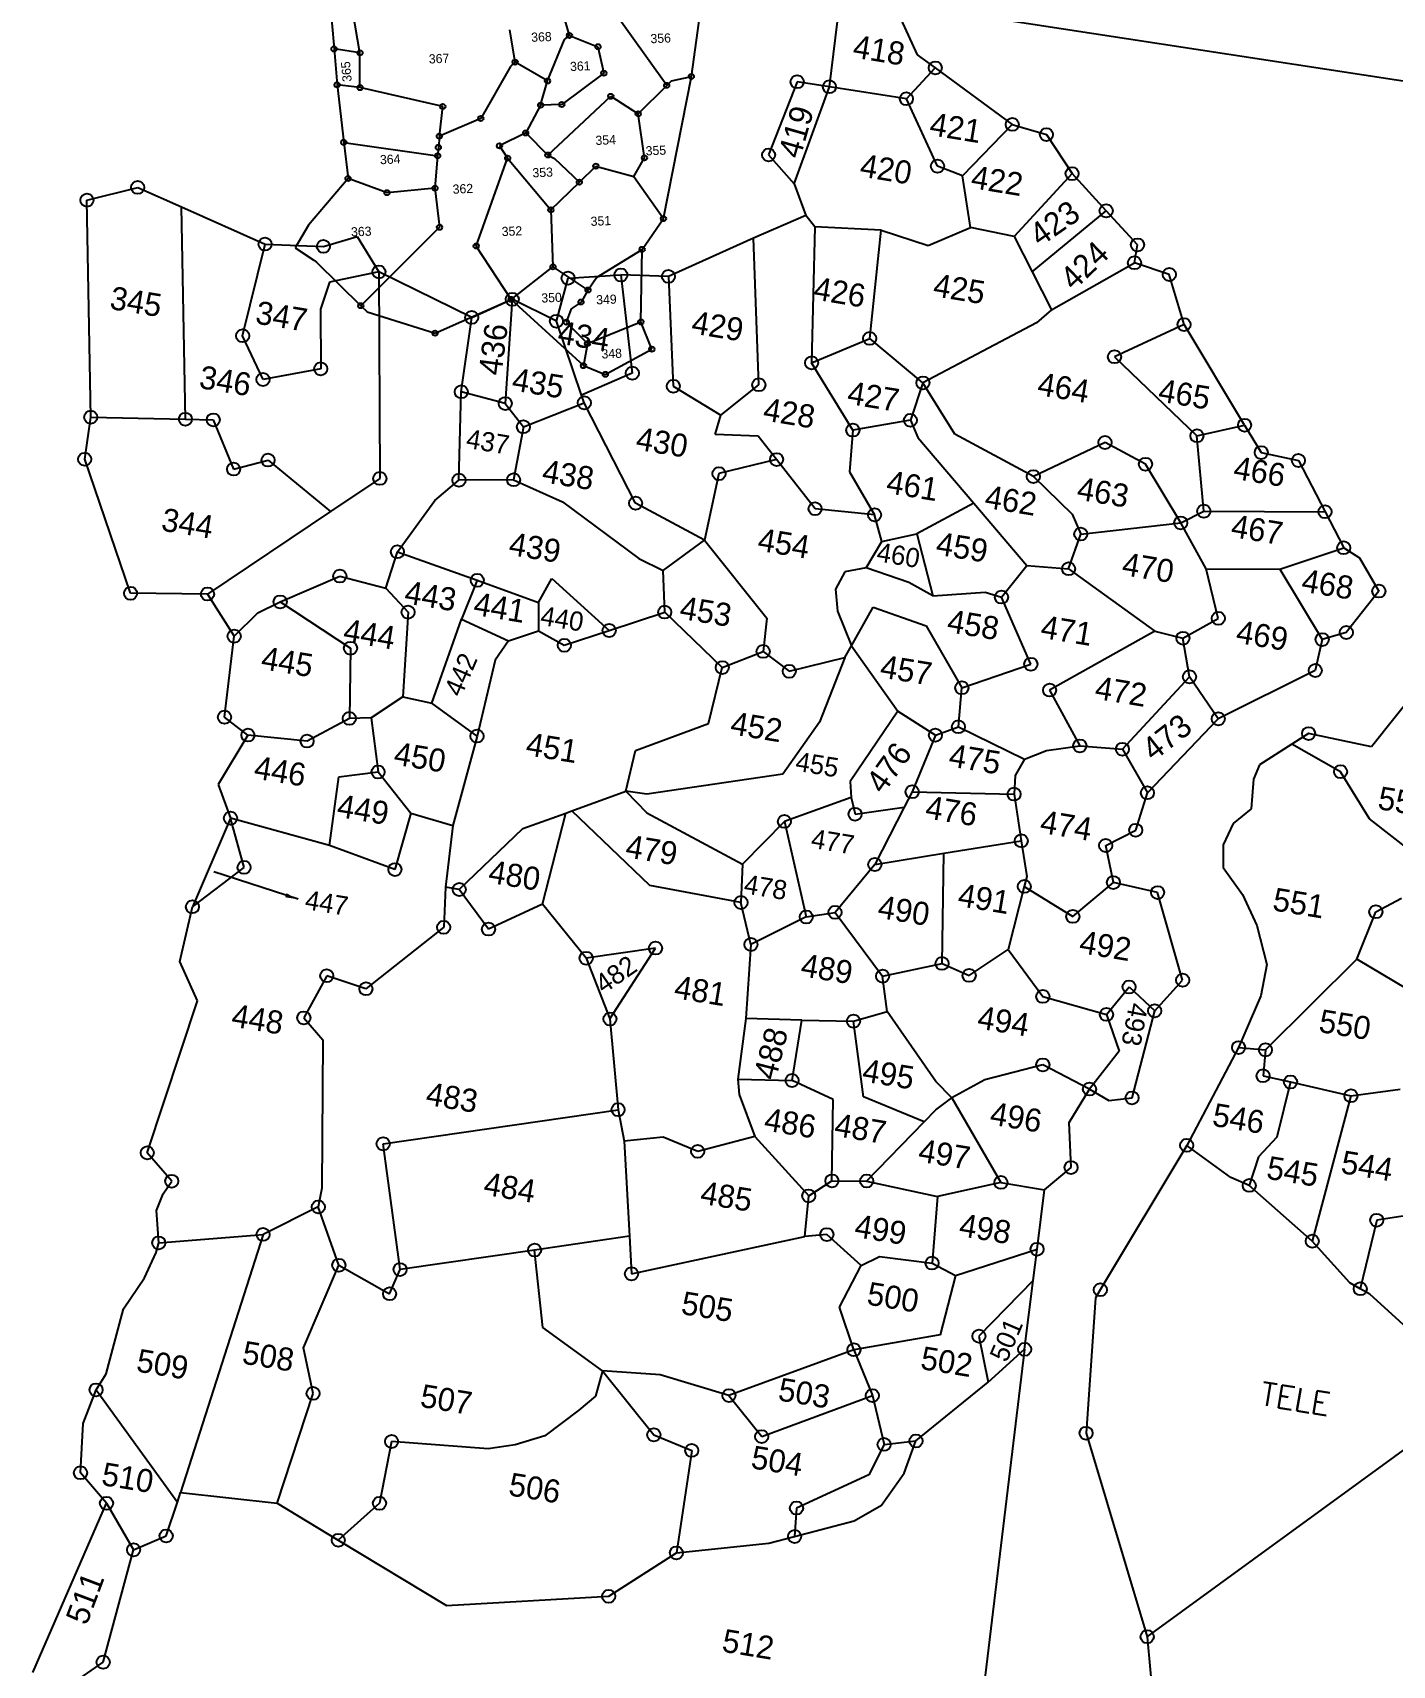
# Model space of a CAD drawing. Header units: metres. Extents: x 260190 to 263401, y 2203527 to 2206859.
# Drawn here: x 261578.3 to 261844.3, y 2205424.2 to 2205743.7 of the extents above; entities that cross this region are included whole.
import ezdxf

# ---------------------------------------------------------------- set-up
doc = ezdxf.new("R2010")
doc.units = ezdxf.units.M
doc.header["$MEASUREMENT"] = 0
for name, color, linetype in [('OFF', 1, 'Continuous'), ('POLY_PARCEL', 6, 'Continuous'), ('POLY_WATER', 4, 'Continuous'), ('SYM_STONE', 1, 'Continuous'), ('TEXT_MAPIN', 7, 'Continuous'), ('TEXT_PARCEL', 7, 'Continuous')]:
    doc.layers.add(name, color=color, linetype=linetype)
doc.styles.get("Standard").update_dxf_attribs({"font": 'simplex.shx'})
doc.styles.add('TEXT_MAP', font='', dxfattribs={"height": 1.8})
doc.styles.get('TEXT_MAP').set_extended_font_data('Kruti Dev 050')
doc.dimstyles.get("Standard").update_dxf_attribs({"dimtxt": 0.18, "dimasz": 0.18, "dimexe": 0.18, "dimexo": 0.0625, "dimgap": 0.09, "dimtad": 0, "dimtih": 1, "dimtoh": 1, "dimdec": 4, "dimzin": 0, "dimdsep": 46, "dimtxsty": 'Standard', "dimcen": 0.09, "dimadec": 0, "dimazin": 0, "dimtfac": 1, "dimtdec": 4, "dimtofl": 0, "dimtmove": 0, "dimatfit": 3, "dimfxl": 1, "dimtolj": 1, "dimtzin": 0, "dimarcsym": 0})

msp = doc.modelspace()

# ---------------------------------------------------------------- linework, layer by layer
at = {"layer": 'OFF'}
for p, q in [((262542.96, 2205627.37), (261746.78, 2205749.47)), ((261664.23, 2205687.97), (261646.07, 2205696.86)), ((261612.54, 2205633.83), (261617.75, 2205625.59))]:
    msp.add_line(p, q, dxfattribs=at)
at = {"layer": 'POLY_PARCEL'}
for p, q in [((261636.42, 2205750.75), (261637.29, 2205740.5)), ((261642.37, 2205739.74), (261640.43, 2205751.13)), ((261746.78, 2205749.47), (261751.4, 2205739.38)), ((261683.35, 2205743.16), (261682.13, 2205747.43)), ((261702.38, 2205733.38), (261691.72, 2205748.28)), ((261707.2, 2205735.12), (261708.95, 2205747.47)), ((261672.73, 2205737.94), (261671.71, 2205744.24)), ((261682.41, 2205742.34), (261683.35, 2205743.16)), ((261683.35, 2205743.16), (261688.93, 2205740.95)), ((261734.21, 2205733.11), (261735.78, 2205745.9)), ((261642.37, 2205739.74), (261637.29, 2205740.5)), ((261637.29, 2205740.5), (261637.89, 2205733.48)), ((261679.07, 2205734.24), (261682.41, 2205742.34)), ((261688.93, 2205740.95), (261690.08, 2205735.75)), ((261642.37, 2205732.94), (261642.37, 2205739.74)), ((261671.79, 2205737.09), (261666, 2205726.9)), ((261672.73, 2205737.94), (261671.79, 2205737.09)), ((261679.07, 2205734.24), (261672.73, 2205737.94)), ((261749.27, 2205730.76), (261754.92, 2205736.8)), ((261751.4, 2205739.38), (261754.92, 2205736.8)), ((261754.92, 2205736.8), (261769.99, 2205725.74)), ((261642.37, 2205732.94), (261637.89, 2205733.48)), ((261637.89, 2205733.48), (261639.21, 2205722.22)), ((261677.71, 2205729.51), (261679.07, 2205734.24)), ((261690.08, 2205735.75), (261681.86, 2205729.63)), ((261701.75, 2205707.3), (261707.2, 2205735.12)), ((261702.38, 2205733.38), (261703.33, 2205734.3)), ((261703.33, 2205734.3), (261707.2, 2205735.12)), ((261727.91, 2205734.09), (261722.32, 2205719.76)), ((261734.21, 2205733.11), (261727.91, 2205734.09)), ((261658.57, 2205729.23), (261642.37, 2205732.94)), ((261679.13, 2205719.75), (261691.44, 2205731.24)), ((261691.44, 2205731.24), (261696.81, 2205727.83)), ((261696.81, 2205727.83), (261702.38, 2205733.38)), ((261727.32, 2205714.09), (261734.21, 2205733.11)), ((261749.27, 2205730.76), (261734.21, 2205733.11)), ((261755.36, 2205717.56), (261749.27, 2205730.76)), ((261657.9, 2205723.43), (261658.57, 2205729.23)), ((261677.71, 2205729.51), (261674.79, 2205724.06)), ((261681.86, 2205729.63), (261677.71, 2205729.51)), ((261698.02, 2205719.18), (261696.81, 2205727.83)), ((261666, 2205726.9), (261657.9, 2205723.43)), ((261674.79, 2205724.06), (261669.65, 2205721.54)), ((261674.79, 2205724.06), (261679.13, 2205719.75)), ((261769.99, 2205725.74), (261760.25, 2205715.67)), ((261769.99, 2205725.74), (261776.66, 2205723.74)), ((261639.21, 2205722.22), (261657.57, 2205719.6)), ((261639.21, 2205722.22), (261640.03, 2205715.15)), ((261657.71, 2205721.25), (261657.57, 2205719.6)), ((261657.9, 2205723.43), (261657.71, 2205721.25)), ((261669.65, 2205721.54), (261671.26, 2205719.12)), ((261776.66, 2205723.74), (261781.69, 2205716.1)), ((261657.57, 2205719.6), (261657.04, 2205713.26)), ((261665.12, 2205701.94), (261671.26, 2205719.12)), ((261671.26, 2205719.12), (261679.72, 2205709.02)), ((261679.13, 2205719.75), (261680.43, 2205719.1)), ((261680.43, 2205719.1), (261685.29, 2205714.44)), ((261685.29, 2205714.44), (261688.53, 2205717.58)), ((261688.53, 2205717.58), (261695.95, 2205715.53)), ((261695.95, 2205715.53), (261698.02, 2205719.18)), ((261722.32, 2205719.76), (261727.32, 2205714.09)), ((261760.25, 2205715.67), (261755.36, 2205717.56)), ((261640.03, 2205715.15), (261632.32, 2205706.04)), ((261647.67, 2205712.37), (261640.03, 2205715.15)), ((261679.72, 2205709.02), (261685.29, 2205714.44)), ((261695.95, 2205715.53), (261701.75, 2205707.3)), ((261761.82, 2205705.55), (261760.25, 2205715.67)), ((261781.69, 2205716.1), (261770.33, 2205703.79)), ((261788.35, 2205708.83), (261781.69, 2205716.1)), ((261588.95, 2205710.91), (261598.88, 2205713.41)), ((261598.88, 2205713.41), (261607.48, 2205709.58)), ((261657.04, 2205713.26), (261647.67, 2205712.37)), ((261657.04, 2205713.26), (261657.94, 2205705.6)), ((261727.32, 2205714.09), (261729.63, 2205707.9)), ((261589.69, 2205668.45), (261588.95, 2205710.91)), ((261608.22, 2205668.04), (261607.48, 2205709.58)), ((261607.48, 2205709.58), (261623.81, 2205702.31)), ((261679.72, 2205709.02), (261680.13, 2205697.85)), ((261729.63, 2205707.9), (261719.39, 2205703.49)), ((261731.33, 2205705.72), (261729.63, 2205707.9)), ((261773.87, 2205696.9), (261788.35, 2205708.83)), ((261794.48, 2205702.15), (261788.35, 2205708.83)), ((261632.32, 2205706.04), (261629.72, 2205701.59)), ((261657.94, 2205705.6), (261642.52, 2205690.26)), ((261697.57, 2205701.28), (261701.75, 2205707.3)), ((261731.33, 2205705.72), (261730.72, 2205679.08)), ((261744.32, 2205705.02), (261731.33, 2205705.72)), ((261742.09, 2205683.85), (261744.32, 2205705.02)), ((261744.32, 2205705.02), (261753.53, 2205702.07)), ((261753.53, 2205702.07), (261761.82, 2205705.55)), ((261770.33, 2205703.79), (261761.82, 2205705.55)), ((261619.42, 2205684.37), (261623.81, 2205702.31)), ((261623.81, 2205702.31), (261635.22, 2205701.87)), ((261629.72, 2205701.59), (261633.32, 2205699.16)), ((261635.22, 2205701.87), (261641.83, 2205703.83)), ((261641.83, 2205703.83), (261646.07, 2205696.86)), ((261671.94, 2205691.5), (261665.12, 2205701.94)), ((261719.39, 2205703.49), (261702.71, 2205696)), ((261720.41, 2205674.79), (261719.39, 2205703.49)), ((261770.33, 2205703.79), (261773.87, 2205696.9)), ((261793.9, 2205698.66), (261794.48, 2205702.15)), ((261633.32, 2205699.16), (261633.89, 2205698.78)), ((261633.89, 2205698.78), (261642.52, 2205690.26)), ((261688.63, 2205695.77), (261697.57, 2205701.28)), ((261697.33, 2205687.07), (261697.57, 2205701.28)), ((261777.67, 2205689.48), (261793.9, 2205698.66)), ((261800.71, 2205696.37), (261793.9, 2205698.66)), ((261646.07, 2205696.86), (261636.41, 2205694.86)), ((261671.94, 2205691.5), (261680.13, 2205697.85)), ((261680.13, 2205697.85), (261686.97, 2205693.33)), ((261680.8, 2205687.22), (261683.08, 2205695.64)), ((261683.08, 2205695.64), (261693.42, 2205696.27)), ((261686.97, 2205693.33), (261688.63, 2205695.77)), ((261693.42, 2205696.27), (261695.65, 2205677.06)), ((261702.71, 2205696), (261693.42, 2205696.27)), ((261702.71, 2205696), (261703.67, 2205674.49)), ((261773.87, 2205696.9), (261777.67, 2205689.48)), ((261803.59, 2205686.57), (261800.71, 2205696.37)), ((261636.41, 2205694.86), (261634.64, 2205689.59)), ((261686.97, 2205693.33), (261685.62, 2205690.98)), ((261634.64, 2205689.59), (261634.7, 2205677.91)), ((261642.52, 2205690.26), (261643.77, 2205689.03)), ((261643.77, 2205689.03), (261657.07, 2205684.88)), ((261657.07, 2205684.88), (261671.94, 2205691.5)), ((261664.23, 2205687.97), (261672.17, 2205691.51)), ((261672.17, 2205691.51), (261670.79, 2205671.1)), ((261671.94, 2205691.5), (261686.1, 2205678.53)), ((261680.8, 2205687.22), (261672.17, 2205691.51)), ((261683.69, 2205689.67), (261682.74, 2205687.04)), ((261685.62, 2205690.98), (261683.69, 2205689.67)), ((261777.67, 2205689.48), (261774.74, 2205686.92)), ((261685.74, 2205672.76), (261680.8, 2205687.22)), ((261682.74, 2205687.04), (261686.89, 2205682.86)), ((261686.89, 2205682.86), (261697.33, 2205687.07)), ((261699.47, 2205681.75), (261697.33, 2205687.07)), ((261774.74, 2205686.92), (261752.51, 2205675.14)), ((261803.59, 2205686.57), (261789.98, 2205680.27)), ((261815.43, 2205666.86), (261803.59, 2205686.57)), ((261623.4, 2205675.82), (261619.42, 2205684.37)), ((261686.89, 2205682.86), (261686.1, 2205678.53)), ((261730.72, 2205679.08), (261742.09, 2205683.85)), ((261752.51, 2205675.14), (261742.09, 2205683.85)), ((261690.37, 2205676.82), (261699.47, 2205681.75)), ((261789.98, 2205680.27), (261806.11, 2205664.81)), ((261634.7, 2205677.91), (261623.4, 2205675.82)), ((261695.65, 2205677.06), (261685.74, 2205672.76)), ((261686.1, 2205678.53), (261690.37, 2205676.82)), ((261738.79, 2205665.91), (261730.72, 2205679.08)), ((261670.79, 2205671.1), (261662.19, 2205673.42)), ((261686.26, 2205671.25), (261685.74, 2205672.76)), ((261703.67, 2205674.49), (261712.97, 2205668.83)), ((261712.97, 2205668.83), (261720.41, 2205674.79)), ((261752.51, 2205675.14), (261750.05, 2205667.83)), ((261758.77, 2205665.09), (261752.51, 2205675.14)), ((261670.79, 2205671.1), (261674.35, 2205666.57)), ((261674.35, 2205666.57), (261686.26, 2205671.25)), ((261696.3, 2205651.62), (261686.26, 2205671.25)), ((261588.51, 2205660.21), (261589.69, 2205668.45)), ((261589.69, 2205668.45), (261608.22, 2205668.04)), ((261608.22, 2205668.04), (261613.66, 2205667.91)), ((261613.66, 2205667.91), (261617.64, 2205658.29)), ((261674.35, 2205666.57), (261672.42, 2205656.19)), ((261711.89, 2205665.04), (261712.97, 2205668.83)), ((261750.05, 2205667.83), (261738.79, 2205665.91)), ((261750.05, 2205667.83), (261751.48, 2205664.47)), ((261806.11, 2205664.81), (261815.43, 2205666.86)), ((261815.43, 2205666.86), (261818.69, 2205661.51)), ((261720.28, 2205664.74), (261711.89, 2205665.04)), ((261723.88, 2205660.14), (261720.28, 2205664.74)), ((261738.79, 2205665.91), (261738.16, 2205657.76)), ((261751.48, 2205664.47), (261762.47, 2205651.59)), ((261774.11, 2205656.82), (261758.77, 2205665.09)), ((261788.13, 2205663.49), (261774.11, 2205656.82)), ((261796.05, 2205659.23), (261788.13, 2205663.49)), ((261807.46, 2205650.04), (261806.11, 2205664.81)), ((261597.49, 2205633.97), (261588.51, 2205660.21)), ((261617.64, 2205658.29), (261624.4, 2205660.05)), ((261624.4, 2205660.05), (261636.58, 2205649.96)), ((261723.88, 2205660.14), (261712.61, 2205657.39)), ((261731.41, 2205650.53), (261723.88, 2205660.14)), ((261818.69, 2205661.51), (261825.97, 2205659.96)), ((261825.97, 2205659.96), (261831.17, 2205649.94)), ((261712.61, 2205657.39), (261709.75, 2205644.4)), ((261738.16, 2205657.76), (261743.06, 2205649.33)), ((261774.11, 2205656.82), (261781.7, 2205649.47)), ((261802.95, 2205647.74), (261796.05, 2205659.23)), ((261672.42, 2205656.19), (261661.74, 2205656.11)), ((261672.42, 2205656.19), (261682, 2205651.86)), ((261682, 2205651.86), (261696.91, 2205640.77)), ((261709.75, 2205644.4), (261696.3, 2205651.62)), ((261743.06, 2205649.33), (261731.41, 2205650.53)), ((261762.47, 2205651.59), (261751.31, 2205645.58)), ((261762.47, 2205651.59), (261772.85, 2205639.41)), ((261744.46, 2205644.13), (261743.06, 2205649.33)), ((261781.7, 2205649.47), (261783.38, 2205645.57)), ((261783.38, 2205645.57), (261802.95, 2205647.74)), ((261802.95, 2205647.74), (261807.46, 2205650.04)), ((261807.95, 2205638.79), (261802.95, 2205647.74)), ((261807.46, 2205650.04), (261831.17, 2205649.94)), ((261831.17, 2205649.94), (261834.84, 2205642.89)), ((261701.67, 2205638.43), (261709.75, 2205644.4)), ((261709.75, 2205644.4), (261721.96, 2205629.11)), ((261741.4, 2205638.94), (261744.46, 2205644.13)), ((261744.46, 2205644.13), (261751.31, 2205645.58)), ((261751.31, 2205645.58), (261754.47, 2205633.48)), ((261781.01, 2205638.78), (261783.38, 2205645.57)), ((261649.69, 2205642.11), (261665.32, 2205636.51)), ((261696.91, 2205640.77), (261701.67, 2205638.43)), ((261822.33, 2205638.71), (261834.84, 2205642.89)), ((261834.84, 2205642.89), (261837.93, 2205640.94)), ((261837.93, 2205640.94), (261841.7, 2205634.4)), ((261701.99, 2205630.29), (261701.67, 2205638.43)), ((261737.22, 2205638.15), (261735.38, 2205634.78)), ((261741.4, 2205638.94), (261737.22, 2205638.15)), ((261749.75, 2205636.09), (261741.4, 2205638.94)), ((261767.88, 2205633.23), (261772.85, 2205639.41)), ((261772.85, 2205639.41), (261781.01, 2205638.78)), ((261781.01, 2205638.78), (261797.85, 2205626.54)), ((261807.95, 2205638.79), (261822.33, 2205638.71)), ((261810.3, 2205629.07), (261807.95, 2205638.79)), ((261822.33, 2205638.71), (261830.62, 2205624.91)), ((261647.41, 2205634.95), (261651.79, 2205630.28)), ((261665.32, 2205636.51), (261662.24, 2205628.93)), ((261665.32, 2205636.51), (261677.29, 2205632.15)), ((261677.29, 2205632.15), (261679.9, 2205636.87)), ((261679.9, 2205636.87), (261691.12, 2205626.69)), ((261735.38, 2205634.78), (261735.78, 2205630.49)), ((261754.47, 2205633.48), (261749.75, 2205636.09)), ((261841.7, 2205634.4), (261835.34, 2205626.3)), ((261612.54, 2205633.83), (261597.49, 2205633.97)), ((261626.75, 2205632.28), (261640.52, 2205623.22)), ((261677.29, 2205632.15), (261677.3, 2205626.64)), ((261738.52, 2205623.72), (261742.78, 2205631.25)), ((261742.78, 2205631.25), (261753.13, 2205627.58)), ((261754.47, 2205633.48), (261764.7, 2205634.19)), ((261764.7, 2205634.19), (261767.88, 2205633.23)), ((261773.62, 2205620.08), (261767.88, 2205633.23)), ((261651.79, 2205630.28), (261650.73, 2205613.74)), ((261656.4, 2205612.44), (261662.24, 2205628.93)), ((261662.24, 2205628.93), (261671.46, 2205624.66)), ((261691.12, 2205626.69), (261701.99, 2205630.29)), ((261701.99, 2205630.29), (261713.25, 2205619.44)), ((261721.96, 2205629.11), (261721.25, 2205622.59)), ((261735.78, 2205630.49), (261738.52, 2205623.72)), ((261803.37, 2205625.17), (261810.3, 2205629.07)), ((261615.87, 2205609.73), (261617.75, 2205625.59)), ((261671.46, 2205624.66), (261677.3, 2205626.64)), ((261677.3, 2205626.64), (261682.35, 2205623.79)), ((261682.35, 2205623.79), (261691.12, 2205626.69)), ((261753.13, 2205627.58), (261760.12, 2205615.48)), ((261797.85, 2205626.54), (261777.29, 2205615.03)), ((261797.85, 2205626.54), (261803.37, 2205625.17)), ((261804.66, 2205617.62), (261803.37, 2205625.17)), ((261830.62, 2205624.91), (261829.27, 2205618.86)), ((261835.34, 2205626.3), (261830.62, 2205624.91)), ((261640.52, 2205623.22), (261640.29, 2205609.48)), ((261671.46, 2205624.66), (261668.81, 2205620.87)), ((261713.25, 2205619.44), (261721.25, 2205622.59)), ((261721.25, 2205622.59), (261726.35, 2205618.7)), ((261737.21, 2205621.4), (261738.52, 2205623.72)), ((261738.52, 2205623.72), (261747.63, 2205610.9)), ((261668.81, 2205620.87), (261665.27, 2205606.02)), ((261710.53, 2205608.49), (261713.25, 2205619.44)), ((261726.35, 2205618.7), (261737.21, 2205621.4)), ((261737.21, 2205621.4), (261732.28, 2205608.78)), ((261760.12, 2205615.48), (261773.62, 2205620.08)), ((261829.27, 2205618.86), (261810.29, 2205609.41)), ((261759.45, 2205607.86), (261760.12, 2205615.48)), ((261791.54, 2205603.45), (261804.66, 2205617.62)), ((261810.29, 2205609.41), (261804.66, 2205617.62)), ((261849.55, 2205615.53), (261840.28, 2205603.95)), ((261650.73, 2205613.74), (261644.53, 2205609.61)), ((261650.73, 2205613.74), (261656.4, 2205612.44)), ((261665.27, 2205606.02), (261656.4, 2205612.44)), ((261777.29, 2205615.03), (261783.21, 2205604.1)), ((261620.45, 2205606.22), (261615.87, 2205609.73)), ((261640.29, 2205609.48), (261632.02, 2205605.05)), ((261644.53, 2205609.61), (261640.29, 2205609.48)), ((261644.53, 2205609.61), (261645.92, 2205599)), ((261747.63, 2205610.9), (261738.27, 2205597.14)), ((261747.63, 2205610.9), (261754.95, 2205606.21)), ((261796.43, 2205594.93), (261810.29, 2205609.41)), ((261620.45, 2205606.22), (261614.62, 2205596.52)), ((261632.02, 2205605.05), (261620.45, 2205606.22)), ((261665.27, 2205606.02), (261660.55, 2205588.51)), ((261696.25, 2205603.22), (261710.53, 2205608.49)), ((261732.28, 2205608.78), (261725.08, 2205598.57)), ((261754.95, 2205606.21), (261750.4, 2205595.13)), ((261754.95, 2205606.21), (261759.45, 2205607.86)), ((261759.45, 2205607.86), (261772.38, 2205601.51)), ((261827.96, 2205606.52), (261824.69, 2205604.44)), ((261840.28, 2205603.95), (261827.96, 2205606.52)), ((261694.39, 2205595.26), (261696.25, 2205603.22)), ((261772.38, 2205601.51), (261776.7, 2205603.19)), ((261776.7, 2205603.19), (261783.21, 2205604.1)), ((261783.21, 2205604.1), (261791.54, 2205603.45)), ((261791.54, 2205603.45), (261796.43, 2205594.93)), ((261824.69, 2205604.44), (261818.33, 2205600.39)), ((261834.22, 2205599.06), (261824.69, 2205604.44)), ((261772.38, 2205601.51), (261770.57, 2205598.31)), ((261818.33, 2205600.39), (261817.16, 2205597.62)), ((261614.62, 2205596.52), (261617.04, 2205589.96)), ((261636.38, 2205584.59), (261638.22, 2205598.06)), ((261638.22, 2205598.06), (261645.92, 2205599)), ((261645.92, 2205599), (261652.32, 2205590.97)), ((261725.08, 2205598.57), (261698.52, 2205594.67)), ((261738.27, 2205597.14), (261738.48, 2205593.98)), ((261770.57, 2205598.31), (261770.34, 2205594.68)), ((261817.16, 2205597.62), (261816.73, 2205591.77)), ((261839.88, 2205589.86), (261834.22, 2205599.06)), ((261683.8, 2205591.4), (261694.39, 2205595.26)), ((261698.52, 2205594.67), (261694.39, 2205595.26)), ((261694.39, 2205595.26), (261698.47, 2205591)), ((261738.48, 2205593.98), (261725.4, 2205589.33)), ((261738.48, 2205593.98), (261739.24, 2205590.73)), ((261750.4, 2205595.13), (261748.84, 2205592.09)), ((261750.4, 2205595.13), (261770.34, 2205594.68)), ((261770.34, 2205594.68), (261771.75, 2205585.54)), ((261794.14, 2205587.59), (261796.43, 2205594.93)), ((261617.04, 2205589.96), (261609.59, 2205572.62)), ((261619.69, 2205580.34), (261617.04, 2205589.96)), ((261636.38, 2205584.59), (261617.04, 2205589.96)), ((261652.32, 2205590.97), (261649.21, 2205579.9)), ((261652.32, 2205590.97), (261660.55, 2205588.51)), ((261674.24, 2205587.91), (261682.64, 2205590.97)), ((261678.06, 2205573.14), (261682.64, 2205590.97)), ((261682.64, 2205590.97), (261683.8, 2205591.4)), ((261699.07, 2205576.76), (261683.8, 2205591.4)), ((261698.47, 2205591), (261717.22, 2205580.94)), ((261739.24, 2205590.73), (261748.84, 2205592.09)), ((261748.84, 2205592.09), (261743.1, 2205580.9)), ((261816.73, 2205591.77), (261813.22, 2205588.94)), ((261848.19, 2205583.35), (261839.88, 2205589.86)), ((261660.55, 2205588.51), (261659.12, 2205576.44)), ((261661.8, 2205576), (261674.24, 2205587.91)), ((261725.4, 2205589.33), (261717.22, 2205580.94)), ((261725.4, 2205589.33), (261729.68, 2205570.62)), ((261788.26, 2205584.61), (261794.14, 2205587.59)), ((261813.22, 2205588.94), (261811.27, 2205584.77)), ((261649.21, 2205579.9), (261636.38, 2205584.59)), ((261756.63, 2205583.09), (261771.75, 2205585.54)), ((261771.75, 2205585.54), (261772.83, 2205578.56)), ((261789.77, 2205577.36), (261788.26, 2205584.61)), ((261811.27, 2205584.77), (261811.25, 2205580.29)), ((261609.59, 2205572.62), (261619.69, 2205580.34)), ((261717.22, 2205580.94), (261716.91, 2205573.46)), ((261743.1, 2205580.9), (261735.31, 2205571.53)), ((261743.1, 2205580.9), (261756.63, 2205583.09)), ((261756.25, 2205561.54), (261756.63, 2205583.09)), ((261811.25, 2205580.29), (261815.05, 2205575)), ((261772.83, 2205578.56), (261772.34, 2205576.61)), ((261781.84, 2205570.74), (261789.77, 2205577.36)), ((261798.42, 2205575.4), (261789.77, 2205577.36)), ((261659.12, 2205576.44), (261658.75, 2205568.6)), ((261661.8, 2205576), (261659.12, 2205576.44)), ((261667.52, 2205568.26), (261661.8, 2205576)), ((261716.91, 2205573.46), (261699.07, 2205576.76)), ((261772.34, 2205576.61), (261769.2, 2205564.27)), ((261772.34, 2205576.61), (261781.84, 2205570.74)), ((261803.32, 2205558.26), (261798.42, 2205575.4)), ((261815.05, 2205575), (261817.83, 2205568.98)), ((261841.12, 2205571.65), (261846.15, 2205574.31)), ((261607.1, 2205561.92), (261609.59, 2205572.62)), ((261678.06, 2205573.14), (261667.52, 2205568.26)), ((261686.62, 2205562.55), (261678.06, 2205573.14)), ((261718.86, 2205565.23), (261716.91, 2205573.46)), ((261729.68, 2205570.62), (261718.86, 2205565.23)), ((261729.68, 2205570.62), (261735.31, 2205571.53)), ((261735.31, 2205571.53), (261744.62, 2205559.04)), ((261837.38, 2205562.34), (261841.12, 2205571.65)), ((261658.75, 2205568.6), (261643.54, 2205556.58)), ((261817.83, 2205568.98), (261819.8, 2205561.3)), ((261700.18, 2205564.54), (261686.62, 2205562.55)), ((261691.28, 2205550.66), (261700.18, 2205564.54)), ((261718.86, 2205565.23), (261717.87, 2205550.76)), ((261761.56, 2205559.19), (261769.2, 2205564.27)), ((261769.2, 2205564.27), (261775.96, 2205555.08)), ((261610.6, 2205554.18), (261607.1, 2205561.92)), ((261686.62, 2205562.55), (261691.28, 2205550.66)), ((261744.62, 2205559.04), (261756.25, 2205561.54)), ((261756.25, 2205561.54), (261761.56, 2205559.19)), ((261819.8, 2205561.3), (261818.62, 2205555.21)), ((261837.38, 2205562.34), (261819.52, 2205544.62)), ((261849.77, 2205554.98), (261837.38, 2205562.34)), ((261635.87, 2205559.13), (261631.38, 2205550.87)), ((261643.54, 2205556.58), (261635.87, 2205559.13)), ((261745.5, 2205552.1), (261744.62, 2205559.04)), ((261797.85, 2205552.26), (261803.32, 2205558.26)), ((261775.96, 2205555.08), (261788.43, 2205551.56)), ((261788.43, 2205551.56), (261792.84, 2205556.92)), ((261792.84, 2205556.92), (261797.85, 2205552.26)), ((261818.62, 2205555.21), (261814.26, 2205545.07)), ((261600.76, 2205524.47), (261610.6, 2205554.18)), ((261738.92, 2205550.24), (261745.5, 2205552.1)), ((261755.02, 2205538.4), (261745.5, 2205552.1)), ((261788.43, 2205551.56), (261790.92, 2205544.35)), ((261793.43, 2205535.22), (261797.85, 2205552.26)), ((261631.38, 2205550.87), (261635.09, 2205546.58)), ((261691.28, 2205550.66), (261692.87, 2205532.91)), ((261717.87, 2205550.76), (261716.28, 2205538.89)), ((261728.84, 2205550.42), (261717.87, 2205550.76)), ((261726.9, 2205538.62), (261728.84, 2205550.42)), ((261728.84, 2205550.42), (261738.92, 2205550.24)), ((261740.89, 2205535.4), (261738.92, 2205550.24)), ((261635.09, 2205546.58), (261634.92, 2205517.58)), ((261814.26, 2205545.07), (261804.11, 2205525.93)), ((261814.26, 2205545.07), (261819.52, 2205544.62)), ((261790.92, 2205544.35), (261785.1, 2205536.95)), ((261819.52, 2205544.62), (261819.05, 2205539.55)), ((261716.28, 2205538.89), (261726.9, 2205538.62)), ((261716.28, 2205538.89), (261716.53, 2205535.91)), ((261734.93, 2205534.91), (261726.9, 2205538.62)), ((261764.63, 2205538.75), (261758.17, 2205535.22)), ((261775.96, 2205541.67), (261764.63, 2205538.75)), ((261785.1, 2205536.95), (261775.96, 2205541.67)), ((261819.05, 2205539.55), (261824.42, 2205538.33)), ((261716.53, 2205535.91), (261719.59, 2205527.69)), ((261752.77, 2205530.5), (261740.89, 2205535.4)), ((261758.17, 2205535.22), (261755.02, 2205538.4)), ((261781.15, 2205530.42), (261785.1, 2205536.95)), ((261785.1, 2205536.95), (261788.86, 2205534.72)), ((261824.42, 2205538.33), (261821.72, 2205527.51)), ((261824.42, 2205538.33), (261836.24, 2205535.63)), ((261836.24, 2205535.63), (261828.67, 2205507.17)), ((261836.24, 2205535.63), (261845.88, 2205536.95)), ((261646.91, 2205526.23), (261692.87, 2205532.91)), ((261692.87, 2205532.91), (261694.06, 2205526.75)), ((261734.7, 2205518.96), (261734.93, 2205534.91)), ((261752.77, 2205530.5), (261755.01, 2205532.89)), ((261755.01, 2205532.89), (261758.17, 2205535.22)), ((261758.17, 2205535.22), (261767.77, 2205518.67)), ((261788.86, 2205534.72), (261793.43, 2205535.22)), ((261741.5, 2205518.95), (261752.77, 2205530.5)), ((261781.49, 2205521.57), (261781.15, 2205530.42)), ((261650.22, 2205501.62), (261646.91, 2205526.23)), ((261701.72, 2205527.51), (261694.06, 2205526.75)), ((261694.06, 2205526.75), (261695.09, 2205508.13)), ((261708.44, 2205524.75), (261701.72, 2205527.51)), ((261719.59, 2205527.69), (261708.44, 2205524.75)), ((261719.59, 2205527.69), (261730.17, 2205516.03)), ((261821.72, 2205527.51), (261818.15, 2205523.69)), ((261605.54, 2205518.91), (261600.76, 2205524.47)), ((261818.15, 2205523.69), (261816.35, 2205518.09)), ((261776.29, 2205517.22), (261781.49, 2205521.57)), ((261602.57, 2205513.15), (261603.85, 2205516.43)), ((261603.85, 2205516.43), (261605.54, 2205518.91)), ((261634.92, 2205517.58), (261634.22, 2205513.87)), ((261730.17, 2205516.03), (261734.7, 2205518.96)), ((261734.7, 2205518.96), (261741.5, 2205518.95)), ((261741.5, 2205518.95), (261755.34, 2205515.93)), ((261767.77, 2205518.67), (261755.34, 2205515.93)), ((261767.77, 2205518.67), (261776.29, 2205517.22)), ((261774.84, 2205505.59), (261776.29, 2205517.22)), ((261603, 2205506.83), (261602.57, 2205513.15)), ((261634.22, 2205513.87), (261623.41, 2205508.49)), ((261638.23, 2205502.47), (261634.22, 2205513.87)), ((261729.41, 2205508.07), (261730.17, 2205516.03)), ((261755.34, 2205515.93), (261754.3, 2205502.88)), ((261841.3, 2205511.27), (261838.06, 2205497.86)), ((261851.67, 2205512.87), (261841.3, 2205511.27)), ((261602.51, 2205504.98), (261603, 2205506.83)), ((261603, 2205506.83), (261623.41, 2205508.49)), ((261623.41, 2205508.49), (261607.29, 2205457.99)), ((261695.09, 2205508.13), (261676.53, 2205505.44)), ((261695.09, 2205508.13), (261695.49, 2205500.79)), ((261695.49, 2205500.79), (261729.41, 2205508.07)), ((261733.71, 2205508.47), (261729.41, 2205508.07)), ((261740.43, 2205502.4), (261733.71, 2205508.47)), ((261600.23, 2205500.03), (261602.51, 2205504.98)), ((261676.53, 2205505.44), (261650.22, 2205501.62)), ((261678.14, 2205490.3), (261676.53, 2205505.44)), ((261740.43, 2205502.4), (261744.04, 2205504.2)), ((261744.04, 2205504.2), (261754.3, 2205502.88)), ((261758.87, 2205500.47), (261774.84, 2205505.59)), ((261774.08, 2205499.48), (261774.84, 2205505.59)), ((261631.35, 2205486.33), (261638.23, 2205502.47)), ((261638.23, 2205502.47), (261648.16, 2205496.88)), ((261648.16, 2205496.88), (261650.22, 2205501.62)), ((261736.16, 2205494.29), (261740.43, 2205502.4)), ((261754.3, 2205502.88), (261758.87, 2205500.47)), ((261758.87, 2205500.47), (261755.85, 2205488.84)), ((261596.1, 2205493.91), (261600.23, 2205500.03)), ((261774.08, 2205499.48), (261763.46, 2205488.59)), ((261772.41, 2205486.01), (261774.08, 2205499.48)), ((261592.73, 2205481.24), (261596.1, 2205493.91)), ((261739.01, 2205485.92), (261736.16, 2205494.29)), ((261689.79, 2205481.77), (261678.14, 2205490.3)), ((261755.85, 2205488.84), (261739.01, 2205485.92)), ((261763.46, 2205488.59), (261765.25, 2205479.56)), ((261633.19, 2205477.39), (261631.35, 2205486.33)), ((261739.01, 2205485.92), (261714.56, 2205476.96)), ((261739.01, 2205485.92), (261742.61, 2205476.95)), ((261772.41, 2205486.01), (261764.23, 2205418.37)), ((261765.25, 2205479.56), (261772.41, 2205486.01)), ((261590.74, 2205478.07), (261592.73, 2205481.24)), ((261689.79, 2205481.77), (261688.43, 2205476.85)), ((261689.79, 2205481.77), (261699.87, 2205469.27)), ((261701.07, 2205481.02), (261689.79, 2205481.77)), ((261714.56, 2205476.96), (261701.07, 2205481.02)), ((261588.19, 2205471.51), (261590.74, 2205478.07)), ((261590.74, 2205478.07), (261606.65, 2205456.08)), ((261751.15, 2205468.07), (261765.25, 2205479.56)), ((261626.15, 2205455.87), (261633.19, 2205477.39)), ((261688.43, 2205476.85), (261685.22, 2205474.07)), ((261714.56, 2205476.96), (261720.96, 2205468.93)), ((261720.96, 2205468.93), (261742.61, 2205476.95)), ((261742.61, 2205476.95), (261744.9, 2205467.39)), ((261587.7, 2205461.85), (261588.19, 2205471.51)), ((261685.22, 2205474.07), (261678.52, 2205469.11)), ((261678.52, 2205469.11), (261672.71, 2205467.31)), ((261699.87, 2205469.27), (261707.28, 2205466.22)), ((261648.55, 2205467.97), (261646.19, 2205455.87)), ((261667.43, 2205466.52), (261648.55, 2205467.97)), ((261672.71, 2205467.31), (261667.43, 2205466.52)), ((261707.28, 2205466.22), (261704.27, 2205446.17)), ((261744.9, 2205467.39), (261741.9, 2205461.45)), ((261744.9, 2205467.39), (261751.15, 2205468.07)), ((261748.86, 2205461.8), (261751.15, 2205468.07)), ((261592.78, 2205455.87), (261587.7, 2205461.85)), ((261744.42, 2205455.54), (261748.86, 2205461.8)), ((261741.9, 2205461.45), (261727.78, 2205454.95)), ((261578.34, 2205422.79), (261592.78, 2205455.87)), ((261592.78, 2205455.87), (261598.08, 2205446.76)), ((261604.45, 2205449.48), (261606.65, 2205456.08)), ((261606.65, 2205456.08), (261607.29, 2205457.99)), ((261607.29, 2205457.99), (261626.15, 2205455.87)), ((261626.15, 2205455.87), (261638.13, 2205448.65)), ((261646.19, 2205455.87), (261638.13, 2205448.65)), ((261739.07, 2205452.47), (261744.42, 2205455.54)), ((261727.78, 2205454.95), (261727.4, 2205449.38)), ((261727.4, 2205449.38), (261739.07, 2205452.47)), ((261598.08, 2205446.76), (261604.45, 2205449.48)), ((261722.36, 2205448.04), (261727.4, 2205449.38)), ((261592.13, 2205424.78), (261598.08, 2205446.76)), ((261638.13, 2205448.65), (261659.31, 2205435.89)), ((261691.03, 2205437.67), (261704.27, 2205446.17)), ((261704.27, 2205446.17), (261722.36, 2205448.04)), ((261659.31, 2205435.89), (261691.03, 2205437.67)), ((261796.38, 2205429.77), (261798.58, 2205405.25)), ((261583.81, 2205418.97), (261592.13, 2205424.78))]:
    msp.add_line(p, q, dxfattribs=at)
at = {"layer": 'POLY_WATER'}
for p, q in [((261646.07, 2205696.86), (261646.25, 2205656.45)), ((261662.19, 2205673.42), (261664.23, 2205687.97)), ((261661.74, 2205656.11), (261662.19, 2205673.42)), ((261646.25, 2205656.45), (261636.58, 2205649.96)), ((261657.04, 2205652.11), (261661.74, 2205656.11)), ((261649.69, 2205642.11), (261657.04, 2205652.11)), ((261636.58, 2205649.96), (261612.54, 2205633.83)), ((261647.41, 2205634.95), (261649.69, 2205642.11)), ((261626.75, 2205632.28), (261638.43, 2205637.35)), ((261638.43, 2205637.35), (261647.41, 2205634.95)), ((261622.36, 2205630.16), (261626.75, 2205632.28)), ((261617.75, 2205625.59), (261622.36, 2205630.16)), ((261804.11, 2205525.93), (261787.21, 2205497.66)), ((261812.73, 2205519.65), (261804.11, 2205525.93)), ((261816.35, 2205518.09), (261812.73, 2205519.65)), ((261828.67, 2205507.17), (261816.35, 2205518.09)), ((261836.03, 2205499), (261828.67, 2205507.17)), ((261787.21, 2205497.66), (261786.28, 2205496.11)), ((261838.06, 2205497.86), (261836.03, 2205499)), ((261839.93, 2205496.81), (261838.06, 2205497.86)), ((261786.28, 2205496.11), (261784.43, 2205469.59)), ((261861.44, 2205477.14), (261839.93, 2205496.81)), ((261796.38, 2205429.77), (261861.44, 2205477.14)), ((261784.43, 2205469.59), (261796.38, 2205429.77))]:
    msp.add_line(p, q, dxfattribs=at)
at = {"layer": 'SYM_STONE'}
for centre, radius in [((261683.35, 2205743.16), 0.509), ((261637.29, 2205740.5), 0.509), ((261642.37, 2205739.74), 0.509), ((261688.93, 2205740.95), 0.509), ((261672.73, 2205737.94), 0.509), ((261754.92, 2205736.8), 1.28), ((261637.89, 2205733.48), 0.509), ((261642.37, 2205732.94), 0.509), ((261679.07, 2205734.24), 0.509), ((261690.08, 2205735.75), 0.509), ((261702.38, 2205733.38), 0.509), ((261707.2, 2205735.12), 0.509), ((261727.91, 2205734.09), 1.28), ((261734.21, 2205733.11), 1.28), ((261691.44, 2205731.24), 0.509), ((261749.27, 2205730.76), 1.28), ((261658.57, 2205729.23), 0.509), ((261666, 2205726.9), 0.509), ((261677.71, 2205729.51), 0.509), ((261681.86, 2205729.63), 0.509), ((261696.81, 2205727.83), 0.509), ((261657.9, 2205723.43), 0.509), ((261674.79, 2205724.06), 0.509), ((261769.99, 2205725.74), 1.28), ((261776.66, 2205723.74), 1.28), ((261639.21, 2205722.22), 0.509), ((261657.71, 2205721.25), 0.509), ((261669.65, 2205721.54), 0.509), ((261722.32, 2205719.76), 1.28), ((261657.57, 2205719.6), 0.509), ((261671.26, 2205719.12), 0.509), ((261679.13, 2205719.75), 0.509), ((261688.53, 2205717.58), 0.509), ((261698.02, 2205719.18), 0.509), ((261755.36, 2205717.56), 1.28), ((261598.88, 2205713.41), 1.28), ((261640.03, 2205715.15), 0.509), ((261685.29, 2205714.44), 0.509), ((261781.69, 2205716.1), 1.28), ((261588.95, 2205710.91), 1.28), ((261647.67, 2205712.37), 0.509), ((261657.04, 2205713.26), 0.509), ((261679.72, 2205709.02), 0.509), ((261788.35, 2205708.83), 1.28), ((261657.94, 2205705.6), 0.509), ((261701.75, 2205707.3), 0.509), ((261623.81, 2205702.31), 1.28), ((261635.22, 2205701.87), 1.28), ((261665.12, 2205701.94), 0.509), ((261697.57, 2205701.28), 0.509), ((261794.48, 2205702.15), 1.28), ((261680.13, 2205697.85), 0.509), ((261793.9, 2205698.66), 1.28), ((261646.07, 2205696.86), 1.28), ((261683.08, 2205695.64), 1.28), ((261693.42, 2205696.27), 1.28), ((261702.71, 2205696), 1.28), ((261800.71, 2205696.37), 1.28), ((261672.17, 2205691.51), 1.28), ((261671.94, 2205691.5), 0.509), ((261686.97, 2205693.33), 0.509), ((261642.52, 2205690.26), 0.509), ((261664.23, 2205687.97), 1.28), ((261685.62, 2205690.98), 0.509), ((261619.42, 2205684.37), 1.28), ((261680.8, 2205687.22), 1.28), ((261682.74, 2205687.04), 0.509), ((261697.33, 2205687.07), 0.509), ((261803.59, 2205686.57), 1.28), ((261657.07, 2205684.88), 0.509), ((261686.89, 2205682.86), 0.509), ((261742.09, 2205683.85), 1.28), ((261634.7, 2205677.91), 1.28), ((261699.47, 2205681.75), 0.509), ((261730.72, 2205679.08), 1.28), ((261789.98, 2205680.27), 1.28), ((261623.4, 2205675.82), 1.28), ((261686.1, 2205678.53), 0.509), ((261690.37, 2205676.82), 0.509), ((261695.65, 2205677.06), 1.28), ((261720.41, 2205674.79), 1.28), ((261752.51, 2205675.14), 1.28), ((261662.19, 2205673.42), 1.28), ((261703.67, 2205674.49), 1.28), ((261589.69, 2205668.45), 1.28), ((261670.79, 2205671.1), 1.28), ((261686.26, 2205671.25), 1.28), ((261608.22, 2205668.04), 1.28), ((261613.66, 2205667.91), 1.28), ((261674.35, 2205666.57), 1.28), ((261738.79, 2205665.91), 1.28), ((261750.05, 2205667.83), 1.28), ((261815.43, 2205666.86), 1.28), ((261788.13, 2205663.49), 1.28), ((261806.11, 2205664.81), 1.28), ((261588.51, 2205660.21), 1.28), ((261624.4, 2205660.05), 1.28), ((261723.88, 2205660.14), 1.28), ((261796.05, 2205659.23), 1.28), ((261818.69, 2205661.51), 1.28), ((261825.97, 2205659.96), 1.28), ((261617.64, 2205658.29), 1.28), ((261646.25, 2205656.45), 1.28), ((261661.74, 2205656.11), 1.28), ((261672.42, 2205656.19), 1.28), ((261712.61, 2205657.39), 1.28), ((261774.11, 2205656.82), 1.28), ((261696.3, 2205651.62), 1.28), ((261731.41, 2205650.53), 1.28), ((261743.06, 2205649.33), 1.28), ((261807.46, 2205650.04), 1.28), ((261831.17, 2205649.94), 1.28), ((261802.95, 2205647.74), 1.28), ((261783.38, 2205645.57), 1.28), ((261834.84, 2205642.89), 1.28), ((261649.69, 2205642.11), 1.28), ((261638.43, 2205637.35), 1.28), ((261665.32, 2205636.51), 1.28), ((261781.01, 2205638.78), 1.28), ((261597.49, 2205633.97), 1.28), ((261612.54, 2205633.83), 1.28), ((261767.88, 2205633.23), 1.28), ((261841.7, 2205634.4), 1.28), ((261626.75, 2205632.28), 1.28), ((261651.79, 2205630.28), 1.28), ((261701.99, 2205630.29), 1.28), ((261691.12, 2205626.69), 1.28), ((261810.3, 2205629.07), 1.28), ((261617.75, 2205625.59), 1.28), ((261682.35, 2205623.79), 1.28), ((261803.37, 2205625.17), 1.28), ((261830.62, 2205624.91), 1.28), ((261835.34, 2205626.3), 1.28), ((261640.52, 2205623.22), 1.28), ((261721.25, 2205622.59), 1.28), ((261713.25, 2205619.44), 1.28), ((261726.35, 2205618.7), 1.28), ((261773.62, 2205620.08), 1.28), ((261804.66, 2205617.62), 1.28), ((261829.27, 2205618.86), 1.28), ((261760.12, 2205615.48), 1.28), ((261777.29, 2205615.03), 1.28), ((261615.87, 2205609.73), 1.28), ((261640.29, 2205609.48), 1.28), ((261759.45, 2205607.86), 1.28), ((261810.29, 2205609.41), 1.28), ((261620.45, 2205606.22), 1.28), ((261632.02, 2205605.05), 1.28), ((261665.27, 2205606.02), 1.28), ((261754.95, 2205606.21), 1.28), ((261827.96, 2205606.52), 1.28), ((261783.21, 2205604.1), 1.28), ((261791.54, 2205603.45), 1.28), ((261645.92, 2205599), 1.28), ((261834.22, 2205599.06), 1.28), ((261750.4, 2205595.13), 1.28), ((261796.43, 2205594.93), 1.28), ((261770.34, 2205594.68), 1.28), ((261617.04, 2205589.96), 1.28), ((261725.4, 2205589.33), 1.28), ((261739.24, 2205590.73), 1.28), ((261771.75, 2205585.54), 1.28), ((261794.14, 2205587.59), 1.28), ((261788.26, 2205584.61), 1.28), ((261619.69, 2205580.34), 1.28), ((261649.21, 2205579.9), 1.28), ((261743.1, 2205580.9), 1.28), ((261661.8, 2205576), 1.28), ((261772.34, 2205576.61), 1.28), ((261789.77, 2205577.36), 1.28), ((261609.59, 2205572.62), 1.28), ((261716.91, 2205573.46), 1.28), ((261798.42, 2205575.4), 1.28), ((261729.68, 2205570.62), 1.28), ((261735.31, 2205571.53), 1.28), ((261781.84, 2205570.74), 1.28), ((261841.12, 2205571.65), 1.28), ((261658.75, 2205568.6), 1.28), ((261667.52, 2205568.26), 1.28), ((261700.18, 2205564.54), 1.28), ((261718.86, 2205565.23), 1.28), ((261686.62, 2205562.55), 1.28), ((261756.25, 2205561.54), 1.28), ((261635.87, 2205559.13), 1.28), ((261643.54, 2205556.58), 1.28), ((261744.62, 2205559.04), 1.28), ((261761.56, 2205559.19), 1.28), ((261792.84, 2205556.92), 1.28), ((261803.32, 2205558.26), 1.28), ((261775.96, 2205555.08), 1.28), ((261631.38, 2205550.87), 1.28), ((261691.28, 2205550.66), 1.28), ((261738.92, 2205550.24), 1.28), ((261788.43, 2205551.56), 1.28), ((261797.85, 2205552.26), 1.28), ((261814.26, 2205545.07), 1.28), ((261819.52, 2205544.62), 1.28), ((261775.96, 2205541.67), 1.28), ((261726.9, 2205538.62), 1.28), ((261819.05, 2205539.55), 1.28), ((261824.42, 2205538.33), 1.28), ((261785.1, 2205536.95), 1.28), ((261793.43, 2205535.22), 1.28), ((261836.24, 2205535.63), 1.28), ((261692.87, 2205532.91), 1.28), ((261600.76, 2205524.47), 1.28), ((261646.91, 2205526.23), 1.28), ((261708.44, 2205524.75), 1.28), ((261804.11, 2205525.93), 1.28), ((261781.49, 2205521.57), 1.28), ((261605.54, 2205518.91), 1.28), ((261734.7, 2205518.96), 1.28), ((261741.5, 2205518.95), 1.28), ((261767.77, 2205518.67), 1.28), ((261816.35, 2205518.09), 1.28), ((261730.17, 2205516.03), 1.28), ((261634.22, 2205513.87), 1.28), ((261623.41, 2205508.49), 1.28), ((261733.71, 2205508.47), 1.28), ((261841.3, 2205511.27), 1.28), ((261603, 2205506.83), 1.28), ((261676.53, 2205505.44), 1.28), ((261774.84, 2205505.59), 1.28), ((261828.67, 2205507.17), 1.28), ((261638.23, 2205502.47), 1.28), ((261754.3, 2205502.88), 1.28), ((261650.22, 2205501.62), 1.28), ((261695.49, 2205500.79), 1.28), ((261648.16, 2205496.88), 1.28), ((261787.21, 2205497.66), 1.28), ((261838.06, 2205497.86), 1.28), ((261763.46, 2205488.59), 1.28), ((261739.01, 2205485.92), 1.28), ((261772.41, 2205486.01), 1.28), ((261590.74, 2205478.07), 1.28), ((261633.19, 2205477.39), 1.28), ((261714.56, 2205476.96), 1.28), ((261742.61, 2205476.95), 1.28), ((261648.55, 2205467.97), 1.28), ((261699.87, 2205469.27), 1.28), ((261720.96, 2205468.93), 1.28), ((261744.9, 2205467.39), 1.28), ((261751.15, 2205468.07), 1.28), ((261784.43, 2205469.59), 1.28), ((261707.28, 2205466.22), 1.28), ((261587.7, 2205461.85), 1.28), ((261592.78, 2205455.87), 1.28), ((261646.19, 2205455.87), 1.28), ((261727.78, 2205454.95), 1.28), ((261604.45, 2205449.48), 1.28), ((261638.13, 2205448.65), 1.28), ((261727.4, 2205449.38), 1.28), ((261598.08, 2205446.76), 1.28), ((261704.27, 2205446.17), 1.28), ((261691.03, 2205437.67), 1.28), ((261796.38, 2205429.77), 1.28), ((261592.13, 2205424.78), 1.28)]:
    msp.add_circle(centre, radius, dxfattribs=at)

# ---------------------------------------------------------------- texts
at = {"layer": 'TEXT_MAPIN'}
msp.add_text('TELE', height=4.51, rotation=350.6617, dxfattribs=at).set_placement((261818.25, 2205475.19))
at = {"layer": 'TEXT_PARCEL', "style": 'TEXT_MAP'}
for s, height, rotation, p in [('368', 1.794, 2.4745, (261675.91, 2205741.89)), ('356', 1.794, 2.4745, (261699.24, 2205741.62)), ('418', 4.51, 350.6617, (261738.6, 2205738.87)), ('365', 1.794, 94.9127, (261640.76, 2205734.15)), ('367', 1.794, 2.4745, (261655.88, 2205737.65)), ('361', 1.794, 2.4745, (261683.51, 2205736.17)), ('419', 4.51, 74.0245, (261728.46, 2205718.83)), ('421', 4.51, 350.6617, (261753.6, 2205723.69)), ('354', 1.794, 2.4745, (261688.48, 2205721.71)), ('355', 1.794, 2.4745, (261698.3, 2205719.66)), ('364', 1.794, 2.4745, (261646.32, 2205717.94)), ('420', 4.51, 350.6617, (261739.97, 2205715.59)), ('422', 4.51, 350.6617, (261761.71, 2205713.32)), ('353', 1.794, 2.4745, (261676.16, 2205715.36)), ('362', 1.794, 2.4745, (261660.54, 2205712.16)), ('423', 4.51, 34.9998, (261775.41, 2205701.68)), ('363', 1.794, 2.4745, (261640.66, 2205703.8)), ('352', 1.794, 2.4745, (261670.14, 2205703.87)), ('351', 1.794, 2.4745, (261687.53, 2205705.87)), ('424', 4.51, 43.7743, (261782, 2205693.05)), ('426', 4.51, 350.6617, (261730.91, 2205691.51)), ('425', 4.51, 350.6617, (261754.31, 2205692.16)), ('345', 4.51, 350.6617, (261593.23, 2205689.65)), ('350', 1.794, 2.4745, (261677.89, 2205690.86)), ('349', 1.794, 2.4745, (261688.63, 2205690.5)), ('347', 4.51, 350.6617, (261621.72, 2205686.8)), ('429', 4.51, 350.6617, (261707.03, 2205684.87)), ('436', 4.51, 82.4389, (261670.01, 2205676.46)), ('434', 4.51, 350.6617, (261680.85, 2205682.89)), ('348', 1.794, 2.4745, (261689.66, 2205679.91)), ('346', 4.51, 350.6617, (261610.71, 2205674.16)), ('435', 4.51, 350.6617, (261671.9, 2205673.71)), ('464', 4.51, 350.6617, (261774.7, 2205672.81)), ('427', 4.51, 350.6617, (261737.51, 2205671.09)), ('465', 4.51, 350.6617, (261798.35, 2205671.55)), ('428', 4.51, 350.6617, (261721.05, 2205667.85)), ('437', 3.758, 350.6617, (261662.96, 2205662.46)), ('430', 4.51, 350.6617, (261696.15, 2205662.12)), ('466', 4.51, 350.6617, (261813.05, 2205656.41)), ('438', 4.51, 350.6617, (261677.79, 2205655.76)), ('461', 4.51, 350.6617, (261745.15, 2205653.62)), ('462', 4.51, 350.6617, (261764.4, 2205650.75)), ('463', 4.51, 350.6617, (261782.43, 2205652.35)), ('344', 4.51, 350.6617, (261603.31, 2205646.27)), ('467', 4.51, 350.6617, (261812.57, 2205645.03)), ('439', 4.51, 350.6617, (261671.29, 2205641.53)), ('454', 4.51, 350.6617, (261719.98, 2205642.35)), ('459', 4.51, 350.6617, (261754.85, 2205641.59)), ('460', 3.758, 350.6617, (261743.28, 2205640.26)), ('470', 4.51, 350.6617, (261791.25, 2205637.59)), ('468', 4.51, 350.6617, (261826.37, 2205634.35)), ('443', 4.51, 350.6617, (261650.87, 2205632.05)), ('441', 4.51, 350.6617, (261664.38, 2205629.79)), ('440', 3.758, 350.6617, (261677.49, 2205627.82)), ('453', 4.51, 350.6617, (261704.71, 2205629.02)), ('444', 4.51, 350.6617, (261638.9, 2205624.58)), ('458', 4.51, 350.6617, (261757.04, 2205626.42)), ('471', 4.51, 350.6617, (261775.34, 2205625.29)), ('469', 4.51, 350.6617, (261813.57, 2205624.31)), ('445', 4.51, 350.6617, (261622.83, 2205619.17)), ('442', 3.758, 66.6169, (261662.15, 2205613.48)), ('457', 4.51, 350.6617, (261743.92, 2205617.54)), ('472', 4.51, 350.6617, (261785.95, 2205613.36)), ('452', 4.51, 350.6617, (261714.64, 2205606.43)), ('473', 4.51, 37.9342, (261797.61, 2205600.96)), ('451', 4.51, 350.6617, (261674.62, 2205602.34)), ('450', 4.51, 350.6617, (261648.79, 2205600.49)), ('455', 3.758, 350.6617, (261727.4, 2205599.29)), ('476', 4.51, 54.0797, (261744.69, 2205594.49)), ('475', 4.51, 350.6617, (261757.36, 2205600.13)), ('446', 4.51, 350.6617, (261621.43, 2205597.76)), ('552', 4.51, 350.6617, (261841.31, 2205591.77)), ('449', 4.51, 350.6617, (261637.66, 2205590.25)), ('476', 4.51, 350.6617, (261752.78, 2205589.98)), ('474', 4.51, 350.6617, (261775.22, 2205587.13)), ('479', 4.51, 350.6617, (261694.12, 2205582.34)), ('477', 3.758, 350.6617, (261730.44, 2205584.19)), ('480', 4.51, 350.6617, (261667.29, 2205577.36)), ('478', 3.758, 350.6617, (261717.31, 2205575.28)), ('491', 4.51, 350.6617, (261759.14, 2205572.8)), ('447', 3.758, 350.6617, (261631.43, 2205572.2)), ('490', 4.51, 350.6617, (261743.46, 2205570.49)), ('551', 4.51, 350.6617, (261820.73, 2205571.95)), ('492', 4.51, 350.6617, (261782.9, 2205563.6)), ('482', 3.758, 34.7013, (261690.04, 2205555.47)), ('489', 4.51, 350.6617, (261728.4, 2205559.08)), ('481', 4.51, 350.6617, (261703.64, 2205554.78)), ('448', 4.51, 350.6617, (261617.02, 2205549.22)), ('494', 4.51, 350.6617, (261762.95, 2205548.84)), ('493', 3.758, 259.0841, (261792.91, 2205554.03)), ('550', 4.51, 350.6617, (261829.76, 2205548.15)), ('488', 4.51, 75.7536, (261723.69, 2205538.49)), ('495', 4.51, 350.6617, (261740.44, 2205538.47)), ('483', 4.51, 350.6617, (261655.06, 2205533.9)), ('486', 4.51, 350.6617, (261721.24, 2205528.89)), ('496', 4.51, 350.6617, (261765.41, 2205530.04)), ('546', 4.51, 350.6617, (261808.93, 2205529.78)), ('487', 4.51, 350.6617, (261734.98, 2205527.81)), ('497', 4.51, 350.6617, (261751.4, 2205522.79)), ('545', 4.51, 350.6617, (261819.53, 2205519.43)), ('544', 4.51, 350.6617, (261834.09, 2205520.51)), ('484', 4.51, 350.6617, (261666.36, 2205516.28)), ('485', 4.51, 350.6617, (261708.75, 2205514.55)), ('499', 4.51, 350.6617, (261738.92, 2205508.04)), ('498', 4.51, 350.6617, (261759.38, 2205508.21)), ('505', 4.51, 350.6617, (261705.01, 2205492.95)), ('500', 4.51, 350.6617, (261741.34, 2205494.8)), ('501', 3.758, 66.8717, (261768.88, 2205483.27)), ('508', 4.51, 350.6617, (261619.12, 2205483.25)), ('509', 4.51, 350.6617, (261598.43, 2205481.69)), ('502', 4.51, 350.6617, (261751.84, 2205482.19)), ('507', 4.51, 350.6617, (261653.95, 2205474.78)), ('503', 4.51, 350.6617, (261723.98, 2205476.04)), ('504', 4.51, 350.6617, (261718.67, 2205462.76)), ('510', 4.51, 350.6617, (261591.61, 2205459.48)), ('506', 4.51, 350.6617, (261671.25, 2205457.46)), ('511', 4.51, 69.3448, (261588.9, 2205431.81)), ('512', 4.51, 350.6617, (261713, 2205426.87))]:
    msp.add_text(s, height=height, rotation=rotation, dxfattribs=at).set_placement(p)

# ---------------------------------------------------------------- leaders
msp.add_leader([(261630.25, 2205574.09), (261613.8, 2205579.48)], dimstyle='Standard', override={"dimtxt": 2.5, "dimasz": 2.5, "dimexe": 1.25, "dimexo": 0.625, "dimgap": 0.625, "dimtad": 1, "dimtih": 0, "dimtoh": 0, "dimzin": 8, "dimcen": 2.5, "dimtofl": 1})

doc.saveas('drawing.dxf')
